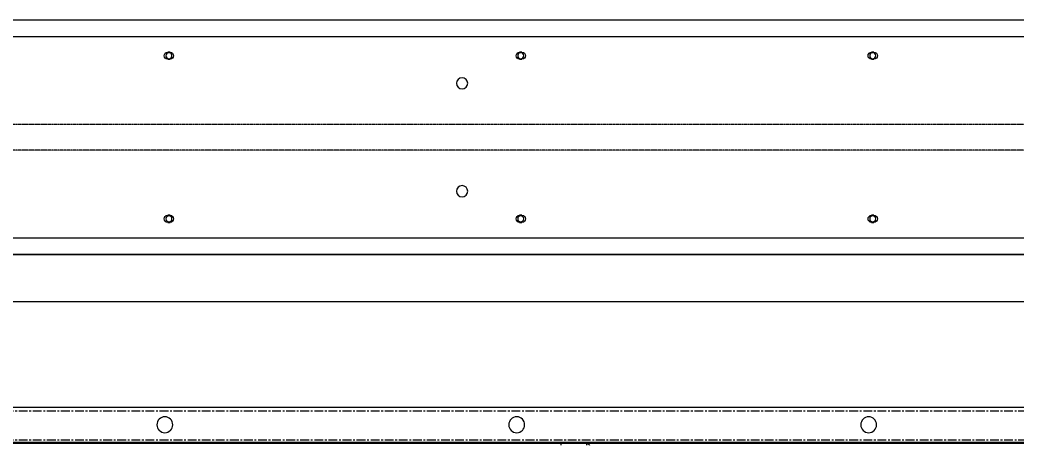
# Model space of a CAD drawing. Header units: millimetres. Extents: x -198529 to 244266, y -64 to 158464.
# Drawn here: x -172182 to -171332, y 98160 to 98523 of the extents above; entities that cross this region are included whole.
import ezdxf

# ---------------------------------------------------------------- set-up
doc = ezdxf.new("R2010")
doc.units = ezdxf.units.MM
doc.linetypes.add('CENTER', pattern=[12, 7.5, -1.5, 1.5, -1.5])
doc.linetypes.add('HIDDEN', pattern=[0.2, 0.1, -0.1])
doc.layers.add('0-DCC', color=30, linetype='Continuous')
doc.layers.add('0-DCC-STRUC', color=180, linetype='Continuous')

# ---------------------------------------------------------------- blocks, each defined once
blk = doc.blocks.new('DCC2850x1800(右)')
at = {"color": 0, "linetype": 'Continuous'}
for p, q in [((65614.5, -72678.48), (62966, -72678.48)), ((62966, -72709.38), (65613, -72709.38)), ((64528.5, -72709.38), (64528.5, -72710.88))]:
    blk.add_line(p, q, dxfattribs=at)
at = {"color": 0, "linetype": 'CENTER'}
for p, q in [((65614.5, -72681.48), (62966, -72681.48)), ((65614.5, -72706.38), (62966, -72706.38)), ((64506.5, -72709.38), (64506.5, -72710.88))]:
    blk.add_line(p, q, dxfattribs=at)
at = {"color": 0, "linetype": 'Continuous'}
for centre in [(64266, -72693.48), (64566, -72693.48), (64866, -72693.48)]:
    blk.add_circle(centre, 6.75, dxfattribs=at)
blk.add_arc((64506.5, -72712.38), 3, 90, 150, dxfattribs=at)
blk = doc.blocks.new('DCC2850x2300(右)水平')
at = {"color": 0, "linetype": 'Continuous'}
for p, q in [((55002.77, -142094.53), (52355.77, -142094.53)), ((55002.77, -142108.53), (52355.77, -142108.53)), ((53653.27, -142122.03), (53655.27, -142122.03)), ((53655.27, -142128.03), (53653.27, -142128.03)), ((53953.27, -142122.03), (53955.27, -142122.03)), ((53955.27, -142128.03), (53953.27, -142128.03)), ((54253.27, -142122.03), (54255.27, -142122.03)), ((54255.27, -142128.03), (54253.27, -142128.03)), ((53653.27, -142261.03), (53655.27, -142261.03)), ((53953.27, -142261.03), (53955.27, -142261.03)), ((54253.27, -142261.03), (54255.27, -142261.03)), ((53655.27, -142267.03), (53653.27, -142267.03)), ((53955.27, -142267.03), (53953.27, -142267.03)), ((54255.27, -142267.03), (54253.27, -142267.03)), ((52355.77, -142280.53), (55002.77, -142280.53)), ((52355.77, -142294.53), (55002.77, -142294.53))]:
    blk.add_line(p, q, dxfattribs=at)
at = {"color": 0, "linetype": 'HIDDEN'}
for p, q in [((52355.77, -142183.53), (55004.27, -142183.53)), ((52355.77, -142205.53), (55004.27, -142205.53))]:
    blk.add_line(p, q, dxfattribs=at)
at = {"color": 0, "linetype": 'Continuous'}
for centre, radius in [((53654.27, -142125.03), 2.6), ((53954.27, -142125.03), 2.6), ((54254.27, -142125.03), 2.6), ((54004.27, -142148.53), 4.77), ((54004.27, -142240.53), 4.77), ((53654.27, -142264.03), 2.6), ((53954.27, -142264.03), 2.6), ((54254.27, -142264.03), 2.6)]:
    blk.add_circle(centre, radius, dxfattribs=at)
for centre, start, end in [((53653.27, -142125.03), 90, 270), ((53655.27, -142125.03), 270, 90), ((53953.27, -142125.03), 90, 270), ((53955.27, -142125.03), 270, 90), ((54253.27, -142125.03), 90, 270), ((54255.27, -142125.03), 270, 90), ((53653.27, -142264.03), 90, 270), ((53655.27, -142264.03), 270, 90), ((53953.27, -142264.03), 90, 270), ((53955.27, -142264.03), 270, 90), ((54253.27, -142264.03), 90, 270), ((54255.27, -142264.03), 270, 90)]:
    blk.add_arc(centre, 3, start, end, dxfattribs=at)

msp = doc.modelspace()

# ---------------------------------------------------------------- linework, layer by layer
at = {"layer": '0-DCC-STRUC'}
for points in [[(-170145.77, 98123.01), (-173020.77, 98123.01), (-173020.77, 98323.01), (-170145.77, 98323.01)], [(-170145.77, 98163.01), (-173020.77, 98163.01), (-173020.77, 98283.01), (-170145.77, 98283.01)]]:
    msp.add_lwpolyline(points, close=True, dxfattribs=at)

# ---------------------------------------------------------------- block references
at = {"layer": '0-DCC', "xscale": -1}
for name, p in [('DCC2850x2300(右)水平', (-117801.04, 240617.54)), ('DCC2850x1800(右)', (-107192.77, 170871.49))]:
    msp.add_blockref(name, p, dxfattribs=at)

doc.saveas('drawing.dxf')
